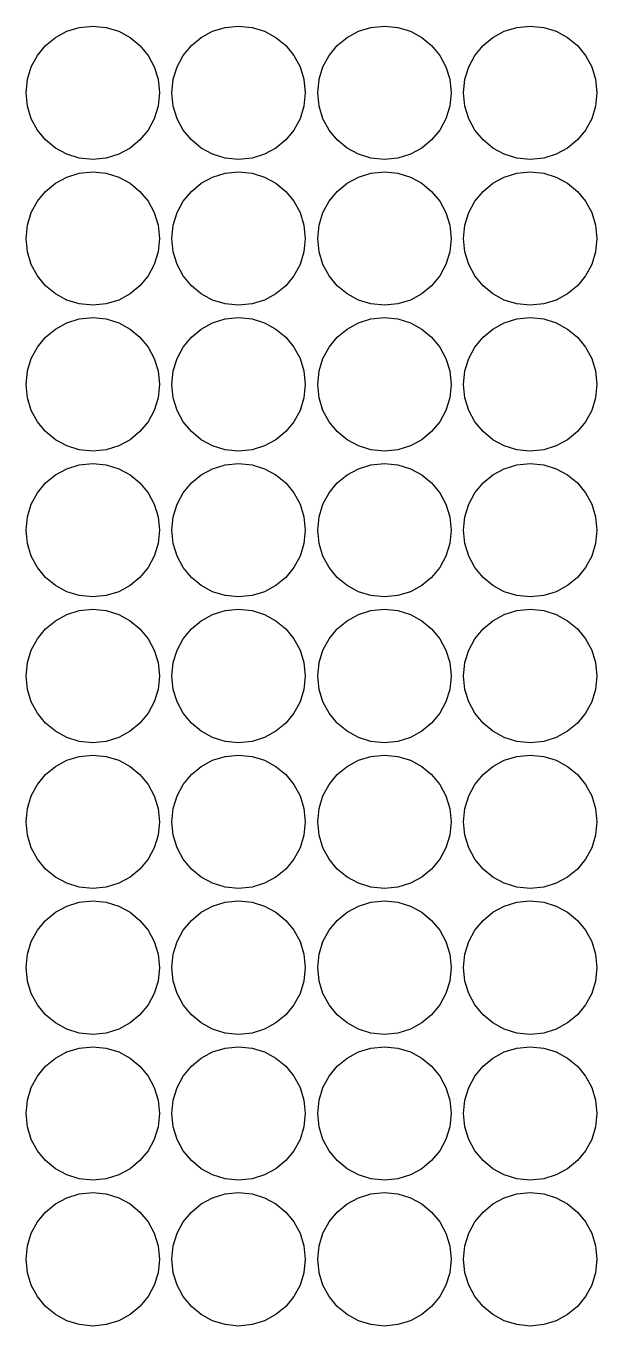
# Model space of a CAD drawing. Extents: x 0 to 93, y 0 to 447.
# Drawn here: x 0.2 to 92.6, y 236.2 to 446.6 of the extents above; entities that cross this region are included whole.
import ezdxf

# ---------------------------------------------------------------- set-up
doc = ezdxf.new("R2010")
doc.units = 0
doc.layers.get('0').update_dxf_attribs({"linetype": 'CONTINUOUS'})

msp = doc.modelspace()

# ---------------------------------------------------------------- linework, layer by layer
at = {"color": 0}
for p, q in [((6.75238, 445.717), (8.77947, 446.345)), ((8.77947, 446.345), (10.9568, 446.564)), ((10.9568, 446.564), (13.1327, 446.345)), ((13.1327, 446.345), (15.1598, 445.717)), ((30.3513, 445.717), (32.3784, 446.345)), ((32.3784, 446.345), (34.5557, 446.564)), ((34.5557, 446.564), (36.7316, 446.345)), ((36.7316, 446.345), (38.7586, 445.717)), ((53.9517, 445.717), (55.9788, 446.345)), ((55.9788, 446.345), (58.1561, 446.564)), ((58.1561, 446.564), (60.3321, 446.345)), ((60.3321, 446.345), (62.3591, 445.717)), ((77.5518, 445.717), (79.5789, 446.345)), ((79.5789, 446.345), (81.7563, 446.564)), ((81.7563, 446.564), (83.9322, 446.345)), ((83.9322, 446.345), (85.9592, 445.717)), ((3.31832, 443.399), (4.91684, 444.719)), ((4.91684, 444.719), (6.75238, 445.717)), ((15.1598, 445.717), (16.994, 444.719)), ((16.994, 444.719), (18.5925, 443.399)), ((26.9186, 443.399), (28.5171, 444.719)), ((28.5171, 444.719), (30.3513, 445.717)), ((38.7586, 445.717), (40.5941, 444.719)), ((40.5941, 444.719), (42.1929, 443.399)), ((50.5188, 443.399), (52.1173, 444.719)), ((52.1173, 444.719), (53.9517, 445.717)), ((62.3591, 445.717), (64.1946, 444.719)), ((64.1946, 444.719), (65.7916, 443.399)), ((74.1193, 443.399), (75.7178, 444.719)), ((75.7178, 444.719), (77.5518, 445.717)), ((85.9592, 445.717), (87.7933, 444.719)), ((87.7933, 444.719), (89.3921, 443.399)), ((1.99953, 441.801), (3.31832, 443.399)), ((18.5925, 443.399), (19.9113, 441.801)), ((25.5998, 441.801), (26.9186, 443.399)), ((42.1929, 443.399), (43.5116, 441.801)), ((49.2002, 441.801), (50.5188, 443.399)), ((65.7916, 443.399), (67.1103, 441.801)), ((72.8003, 441.801), (74.1193, 443.399)), ((89.3921, 443.399), (90.7108, 441.801)), ((0.37483, 437.938), (1.00321, 439.967)), ((1.00321, 439.967), (1.99953, 441.801)), ((19.9113, 441.801), (20.9076, 439.967)), ((20.9076, 439.967), (21.536, 437.938)), ((23.9751, 437.938), (24.6035, 439.967)), ((24.6035, 439.967), (25.5998, 441.801)), ((43.5116, 441.801), (44.5079, 439.967)), ((44.5079, 439.967), (45.1362, 437.938)), ((47.5753, 437.938), (48.2039, 439.967)), ((48.2039, 439.967), (49.2002, 441.801)), ((67.1103, 441.801), (68.1069, 439.967)), ((68.1069, 439.967), (68.7352, 437.938)), ((71.1757, 437.938), (71.804, 439.967)), ((71.804, 439.967), (72.8003, 441.801)), ((90.7108, 441.801), (91.7071, 439.967)), ((91.7071, 439.967), (92.3354, 437.938)), ((0.15572, 435.762), (0.37483, 437.938)), ((21.536, 437.938), (21.7565, 435.762)), ((23.756, 435.762), (23.9751, 437.938)), ((45.1362, 437.938), (45.3566, 435.762)), ((47.3562, 435.762), (47.5753, 437.938)), ((68.7352, 437.938), (68.9557, 435.762)), ((70.9567, 435.762), (71.1757, 437.938)), ((92.3354, 437.938), (92.5558, 435.762)), ((0.37483, 433.585), (0.15572, 435.762)), ((21.7565, 435.762), (21.536, 433.585)), ((23.9751, 433.585), (23.756, 435.762)), ((45.3566, 435.762), (45.1362, 433.585)), ((47.5753, 433.585), (47.3562, 435.762)), ((68.9557, 435.762), (68.7352, 433.585)), ((71.1757, 433.585), (70.9567, 435.762)), ((92.5558, 435.762), (92.3354, 433.585)), ((1.00321, 431.56), (0.37483, 433.585)), ((21.536, 433.585), (20.9076, 431.56)), ((24.6035, 431.56), (23.9751, 433.585)), ((45.1362, 433.585), (44.5079, 431.56)), ((48.2039, 431.56), (47.5753, 433.585)), ((68.7352, 433.585), (68.1069, 431.56)), ((71.804, 431.56), (71.1757, 433.585)), ((92.3354, 433.585), (91.7071, 431.56)), ((1.99953, 429.726), (1.00321, 431.56)), ((20.9076, 431.56), (19.9113, 429.726)), ((25.5998, 429.726), (24.6035, 431.56)), ((44.5079, 431.56), (43.5116, 429.726)), ((49.2002, 429.726), (48.2039, 431.56)), ((68.1069, 431.56), (67.1103, 429.726)), ((72.8003, 429.726), (71.804, 431.56)), ((91.7071, 431.56), (90.7108, 429.726)), ((3.31832, 428.128), (1.99953, 429.726)), ((19.9113, 429.726), (18.5925, 428.128)), ((26.9186, 428.128), (25.5998, 429.726)), ((43.5116, 429.726), (42.1929, 428.128)), ((50.5188, 428.128), (49.2002, 429.726)), ((67.1103, 429.726), (65.7916, 428.128)), ((74.1193, 428.128), (72.8003, 429.726)), ((90.7108, 429.726), (89.3921, 428.128)), ((4.91684, 426.808), (3.31832, 428.128)), ((18.5925, 428.128), (16.994, 426.808)), ((28.5171, 426.808), (26.9186, 428.128)), ((42.1929, 428.128), (40.5941, 426.808)), ((52.1173, 426.808), (50.5188, 428.128)), ((65.7916, 428.128), (64.1946, 426.808)), ((75.7178, 426.808), (74.1193, 428.128)), ((89.3921, 428.128), (87.7933, 426.808)), ((6.75238, 425.81), (4.91684, 426.808)), ((8.77947, 425.182), (6.75238, 425.81)), ((10.9568, 424.963), (8.77947, 425.182)), ((13.1327, 425.182), (10.9568, 424.963)), ((15.1598, 425.81), (13.1327, 425.182)), ((16.994, 426.808), (15.1598, 425.81)), ((30.3513, 425.81), (28.5171, 426.808)), ((32.3784, 425.182), (30.3513, 425.81)), ((34.5557, 424.963), (32.3784, 425.182)), ((36.7316, 425.182), (34.5557, 424.963)), ((38.7586, 425.81), (36.7316, 425.182)), ((40.5941, 426.808), (38.7586, 425.81)), ((53.9517, 425.81), (52.1173, 426.808)), ((55.9788, 425.182), (53.9517, 425.81)), ((58.1561, 424.963), (55.9788, 425.182)), ((60.3321, 425.182), (58.1561, 424.963)), ((62.3591, 425.81), (60.3321, 425.182)), ((64.1946, 426.808), (62.3591, 425.81)), ((77.5518, 425.81), (75.7178, 426.808)), ((79.5789, 425.182), (77.5518, 425.81)), ((81.7563, 424.963), (79.5789, 425.182)), ((83.9322, 425.182), (81.7563, 424.963)), ((85.9592, 425.81), (83.9322, 425.182)), ((87.7933, 426.808), (85.9592, 425.81)), ((8.77947, 422.744), (10.9568, 422.963)), ((10.9568, 422.963), (13.1327, 422.744)), ((32.3784, 422.744), (34.5557, 422.963)), ((34.5557, 422.963), (36.7316, 422.744)), ((55.9788, 422.744), (58.1561, 422.963)), ((58.1561, 422.963), (60.3321, 422.744)), ((79.5789, 422.744), (81.7563, 422.963)), ((81.7563, 422.963), (83.9322, 422.744)), ((3.31832, 419.798), (4.91684, 421.118)), ((4.91684, 421.118), (6.75238, 422.116)), ((6.75238, 422.116), (8.77947, 422.744)), ((13.1327, 422.744), (15.1598, 422.116)), ((15.1598, 422.116), (16.994, 421.118)), ((16.994, 421.118), (18.5925, 419.798)), ((26.9186, 419.798), (28.5171, 421.118)), ((28.5171, 421.118), (30.3513, 422.116)), ((30.3513, 422.116), (32.3784, 422.744)), ((36.7316, 422.744), (38.7586, 422.116)), ((38.7586, 422.116), (40.5941, 421.118)), ((40.5941, 421.118), (42.1929, 419.798)), ((50.5188, 419.798), (52.1173, 421.118)), ((52.1173, 421.118), (53.9517, 422.116)), ((53.9517, 422.116), (55.9788, 422.744)), ((60.3321, 422.744), (62.3591, 422.116)), ((62.3591, 422.116), (64.1946, 421.118)), ((64.1946, 421.118), (65.7916, 419.798)), ((74.1193, 419.798), (75.7178, 421.118)), ((75.7178, 421.118), (77.5518, 422.116)), ((77.5518, 422.116), (79.5789, 422.744)), ((83.9322, 422.744), (85.9592, 422.116)), ((85.9592, 422.116), (87.7933, 421.118)), ((87.7933, 421.118), (89.3921, 419.798)), ((1.99953, 418.2), (3.31832, 419.798)), ((18.5925, 419.798), (19.9113, 418.2)), ((25.5998, 418.2), (26.9186, 419.798)), ((42.1929, 419.798), (43.5116, 418.2)), ((49.2002, 418.2), (50.5188, 419.798)), ((65.7916, 419.798), (67.1103, 418.2)), ((72.8003, 418.2), (74.1193, 419.798)), ((89.3921, 419.798), (90.7108, 418.2)), ((1.00321, 416.366), (1.99953, 418.2)), ((19.9113, 418.2), (20.9076, 416.366)), ((24.6035, 416.366), (25.5998, 418.2)), ((43.5116, 418.2), (44.5079, 416.366)), ((48.2039, 416.366), (49.2002, 418.2)), ((67.1103, 418.2), (68.1069, 416.366)), ((71.804, 416.366), (72.8003, 418.2)), ((90.7108, 418.2), (91.7071, 416.366)), ((0.37483, 414.341), (1.00321, 416.366)), ((20.9076, 416.366), (21.536, 414.341)), ((23.9751, 414.341), (24.6035, 416.366)), ((44.5079, 416.366), (45.1362, 414.341)), ((47.5753, 414.341), (48.2039, 416.366)), ((68.1069, 416.366), (68.7352, 414.341)), ((71.1757, 414.341), (71.804, 416.366)), ((91.7071, 416.366), (92.3354, 414.341)), ((0.15572, 412.164), (0.37483, 414.341)), ((21.536, 414.341), (21.7565, 412.164)), ((23.756, 412.164), (23.9751, 414.341)), ((45.1362, 414.341), (45.3566, 412.164)), ((47.3562, 412.164), (47.5753, 414.341)), ((68.7352, 414.341), (68.9557, 412.164)), ((70.9567, 412.164), (71.1757, 414.341)), ((92.3354, 414.341), (92.5558, 412.164)), ((0.37483, 409.988), (0.15572, 412.164)), ((21.7565, 412.164), (21.536, 409.988)), ((23.9751, 409.988), (23.756, 412.164)), ((45.3566, 412.164), (45.1362, 409.988)), ((47.5753, 409.988), (47.3562, 412.164)), ((68.9557, 412.164), (68.7352, 409.988)), ((71.1757, 409.988), (70.9567, 412.164)), ((92.5558, 412.164), (92.3354, 409.988)), ((1.00321, 407.959), (0.37483, 409.988)), ((21.536, 409.988), (20.9076, 407.959)), ((24.6035, 407.959), (23.9751, 409.988)), ((45.1362, 409.988), (44.5079, 407.959)), ((48.2039, 407.959), (47.5753, 409.988)), ((68.7352, 409.988), (68.1069, 407.959)), ((71.804, 407.959), (71.1757, 409.988)), ((92.3354, 409.988), (91.7071, 407.959)), ((1.99953, 406.125), (1.00321, 407.959)), ((3.31832, 404.527), (1.99953, 406.125)), ((19.9113, 406.125), (18.5925, 404.527)), ((20.9076, 407.959), (19.9113, 406.125)), ((25.5998, 406.125), (24.6035, 407.959)), ((26.9186, 404.527), (25.5998, 406.125)), ((43.5116, 406.125), (42.1929, 404.527)), ((44.5079, 407.959), (43.5116, 406.125)), ((49.2002, 406.125), (48.2039, 407.959)), ((50.5188, 404.527), (49.2002, 406.125)), ((67.1103, 406.125), (65.7916, 404.527)), ((68.1069, 407.959), (67.1103, 406.125)), ((72.8003, 406.125), (71.804, 407.959)), ((74.1193, 404.527), (72.8003, 406.125)), ((90.7108, 406.125), (89.3921, 404.527)), ((91.7071, 407.959), (90.7108, 406.125)), ((4.91684, 403.207), (3.31832, 404.527)), ((18.5925, 404.527), (16.994, 403.207)), ((28.5171, 403.207), (26.9186, 404.527)), ((42.1929, 404.527), (40.5941, 403.207)), ((52.1173, 403.207), (50.5188, 404.527)), ((65.7916, 404.527), (64.1946, 403.207)), ((75.7178, 403.207), (74.1193, 404.527)), ((89.3921, 404.527), (87.7933, 403.207)), ((6.75238, 402.209), (4.91684, 403.207)), ((8.77947, 401.581), (6.75238, 402.209)), ((15.1598, 402.209), (13.1327, 401.581)), ((16.994, 403.207), (15.1598, 402.209)), ((30.3513, 402.209), (28.5171, 403.207)), ((32.3784, 401.581), (30.3513, 402.209)), ((38.7586, 402.209), (36.7316, 401.581)), ((40.5941, 403.207), (38.7586, 402.209)), ((53.9517, 402.209), (52.1173, 403.207)), ((55.9788, 401.581), (53.9517, 402.209)), ((62.3591, 402.209), (60.3321, 401.581)), ((64.1946, 403.207), (62.3591, 402.209)), ((77.5518, 402.209), (75.7178, 403.207)), ((79.5789, 401.581), (77.5518, 402.209)), ((85.9592, 402.209), (83.9322, 401.581)), ((87.7933, 403.207), (85.9592, 402.209)), ((10.9568, 401.362), (8.77947, 401.581)), ((13.1327, 401.581), (10.9568, 401.362)), ((34.5557, 401.362), (32.3784, 401.581)), ((36.7316, 401.581), (34.5557, 401.362)), ((58.1561, 401.362), (55.9788, 401.581)), ((60.3321, 401.581), (58.1561, 401.362)), ((81.7563, 401.362), (79.5789, 401.581)), ((83.9322, 401.581), (81.7563, 401.362)), ((4.91684, 397.517), (6.75238, 398.515)), ((6.75238, 398.515), (8.77947, 399.143)), ((8.77947, 399.143), (10.9568, 399.362)), ((10.9568, 399.362), (13.1327, 399.143)), ((13.1327, 399.143), (15.1598, 398.515)), ((15.1598, 398.515), (16.994, 397.517)), ((28.5171, 397.517), (30.3513, 398.515)), ((30.3513, 398.515), (32.3784, 399.143)), ((32.3784, 399.143), (34.5557, 399.362)), ((34.5557, 399.362), (36.7316, 399.143)), ((36.7316, 399.143), (38.7586, 398.515)), ((38.7586, 398.515), (40.5941, 397.517)), ((52.1173, 397.517), (53.9517, 398.515)), ((53.9517, 398.515), (55.9788, 399.143)), ((55.9788, 399.143), (58.1561, 399.362)), ((58.1561, 399.362), (60.3321, 399.143)), ((60.3321, 399.143), (62.3591, 398.515)), ((62.3591, 398.515), (64.1946, 397.517)), ((75.7178, 397.517), (77.5518, 398.515)), ((77.5518, 398.515), (79.5789, 399.143)), ((79.5789, 399.143), (81.7563, 399.362)), ((81.7563, 399.362), (83.9322, 399.143)), ((83.9322, 399.143), (85.9592, 398.515)), ((85.9592, 398.515), (87.7933, 397.517)), ((1.99953, 394.6), (3.31832, 396.201)), ((3.31832, 396.201), (4.91684, 397.517)), ((16.994, 397.517), (18.5925, 396.201)), ((18.5925, 396.201), (19.9113, 394.6)), ((25.5998, 394.6), (26.9186, 396.201)), ((26.9186, 396.201), (28.5171, 397.517)), ((40.5941, 397.517), (42.1929, 396.201)), ((42.1929, 396.201), (43.5116, 394.6)), ((49.2002, 394.6), (50.5188, 396.201)), ((50.5188, 396.201), (52.1173, 397.517)), ((64.1946, 397.517), (65.7916, 396.201)), ((65.7916, 396.201), (67.1103, 394.6)), ((72.8003, 394.6), (74.1193, 396.201)), ((74.1193, 396.201), (75.7178, 397.517)), ((87.7933, 397.517), (89.3921, 396.201)), ((89.3921, 396.201), (90.7108, 394.6)), ((1.00321, 392.769), (1.99953, 394.6)), ((19.9113, 394.6), (20.9076, 392.769)), ((24.6035, 392.769), (25.5998, 394.6)), ((43.5116, 394.6), (44.5079, 392.769)), ((48.2039, 392.769), (49.2002, 394.6)), ((67.1103, 394.6), (68.1069, 392.769)), ((71.804, 392.769), (72.8003, 394.6)), ((90.7108, 394.6), (91.7071, 392.769)), ((0.37483, 390.74), (1.00321, 392.769)), ((20.9076, 392.769), (21.536, 390.74)), ((23.9751, 390.74), (24.6035, 392.769)), ((44.5079, 392.769), (45.1362, 390.74)), ((47.5753, 390.74), (48.2039, 392.769)), ((68.1069, 392.769), (68.7352, 390.74)), ((71.1757, 390.74), (71.804, 392.769)), ((91.7071, 392.769), (92.3354, 390.74)), ((0.15572, 388.564), (0.37483, 390.74)), ((21.536, 390.74), (21.7565, 388.564)), ((23.756, 388.564), (23.9751, 390.74)), ((45.1362, 390.74), (45.3566, 388.564)), ((47.3562, 388.564), (47.5753, 390.74)), ((68.7352, 390.74), (68.9557, 388.564)), ((70.9567, 388.564), (71.1757, 390.74)), ((92.3354, 390.74), (92.5558, 388.564)), ((0.37483, 386.387), (0.15572, 388.564)), ((21.7565, 388.564), (21.536, 386.387)), ((23.9751, 386.387), (23.756, 388.564)), ((45.3566, 388.564), (45.1362, 386.387)), ((47.5753, 386.387), (47.3562, 388.564)), ((68.9557, 388.564), (68.7352, 386.387)), ((71.1757, 386.387), (70.9567, 388.564)), ((92.5558, 388.564), (92.3354, 386.387)), ((1.00321, 384.358), (0.37483, 386.387)), ((21.536, 386.387), (20.9076, 384.358)), ((24.6035, 384.358), (23.9751, 386.387)), ((45.1362, 386.387), (44.5079, 384.358)), ((48.2039, 384.358), (47.5753, 386.387)), ((68.7352, 386.387), (68.1069, 384.358)), ((71.804, 384.358), (71.1757, 386.387)), ((92.3354, 386.387), (91.7071, 384.358)), ((1.99953, 382.524), (1.00321, 384.358)), ((20.9076, 384.358), (19.9113, 382.524)), ((25.5998, 382.524), (24.6035, 384.358)), ((44.5079, 384.358), (43.5116, 382.524)), ((49.2002, 382.524), (48.2039, 384.358)), ((68.1069, 384.358), (67.1103, 382.524)), ((72.8003, 382.524), (71.804, 384.358)), ((91.7071, 384.358), (90.7108, 382.524)), ((3.31832, 380.926), (1.99953, 382.524)), ((4.91684, 379.607), (3.31832, 380.926)), ((18.5925, 380.926), (16.994, 379.607)), ((19.9113, 382.524), (18.5925, 380.926)), ((26.9186, 380.926), (25.5998, 382.524)), ((28.5171, 379.607), (26.9186, 380.926)), ((42.1929, 380.926), (40.5941, 379.607)), ((43.5116, 382.524), (42.1929, 380.926)), ((50.5188, 380.926), (49.2002, 382.524)), ((52.1173, 379.607), (50.5188, 380.926)), ((65.7916, 380.926), (64.1946, 379.607)), ((67.1103, 382.524), (65.7916, 380.926)), ((74.1193, 380.926), (72.8003, 382.524)), ((75.7178, 379.607), (74.1193, 380.926)), ((89.3921, 380.926), (87.7933, 379.607)), ((90.7108, 382.524), (89.3921, 380.926)), ((6.75238, 378.612), (4.91684, 379.607)), ((16.994, 379.607), (15.1598, 378.612)), ((30.3513, 378.612), (28.5171, 379.607)), ((40.5941, 379.607), (38.7586, 378.612)), ((53.9517, 378.612), (52.1173, 379.607)), ((64.1946, 379.607), (62.3591, 378.612)), ((77.5518, 378.612), (75.7178, 379.607)), ((87.7933, 379.607), (85.9592, 378.612)), ((8.77947, 377.984), (6.75238, 378.612)), ((10.9568, 377.761), (8.77947, 377.984)), ((13.1327, 377.984), (10.9568, 377.761)), ((15.1598, 378.612), (13.1327, 377.984)), ((32.3784, 377.984), (30.3513, 378.612)), ((34.5557, 377.761), (32.3784, 377.984)), ((36.7316, 377.984), (34.5557, 377.761)), ((38.7586, 378.612), (36.7316, 377.984)), ((55.9788, 377.984), (53.9517, 378.612)), ((58.1561, 377.761), (55.9788, 377.984)), ((60.3321, 377.984), (58.1561, 377.761)), ((62.3591, 378.612), (60.3321, 377.984)), ((79.5789, 377.984), (77.5518, 378.612)), ((81.7563, 377.761), (79.5789, 377.984)), ((83.9322, 377.984), (81.7563, 377.761)), ((85.9592, 378.612), (83.9322, 377.984)), ((4.91684, 373.92), (6.75238, 374.915)), ((6.75238, 374.915), (8.77947, 375.543)), ((8.77947, 375.543), (10.9568, 375.761)), ((10.9568, 375.761), (13.1327, 375.543)), ((13.1327, 375.543), (15.1598, 374.915)), ((15.1598, 374.915), (16.994, 373.92)), ((28.5171, 373.92), (30.3513, 374.915)), ((30.3513, 374.915), (32.3784, 375.543)), ((32.3784, 375.543), (34.5557, 375.761)), ((34.5557, 375.761), (36.7316, 375.543)), ((36.7316, 375.543), (38.7586, 374.915)), ((38.7586, 374.915), (40.5941, 373.92)), ((52.1173, 373.92), (53.9517, 374.915)), ((53.9517, 374.915), (55.9788, 375.543)), ((55.9788, 375.543), (58.1561, 375.761)), ((58.1561, 375.761), (60.3321, 375.543)), ((60.3321, 375.543), (62.3591, 374.915)), ((62.3591, 374.915), (64.1946, 373.92)), ((75.7178, 373.92), (77.5518, 374.915)), ((77.5518, 374.915), (79.5789, 375.543)), ((79.5789, 375.543), (81.7563, 375.761)), ((81.7563, 375.761), (83.9322, 375.543)), ((83.9322, 375.543), (85.9592, 374.915)), ((85.9592, 374.915), (87.7933, 373.92)), ((1.99953, 371.002), (3.31832, 372.6)), ((3.31832, 372.6), (4.91684, 373.92)), ((16.994, 373.92), (18.5925, 372.6)), ((18.5925, 372.6), (19.9113, 371.002)), ((25.5998, 371.002), (26.9186, 372.6)), ((26.9186, 372.6), (28.5171, 373.92)), ((40.5941, 373.92), (42.1929, 372.6)), ((42.1929, 372.6), (43.5116, 371.002)), ((49.2002, 371.002), (50.5188, 372.6)), ((50.5188, 372.6), (52.1173, 373.92)), ((64.1946, 373.92), (65.7916, 372.6)), ((65.7916, 372.6), (67.1103, 371.002)), ((72.8003, 371.002), (74.1193, 372.6)), ((74.1193, 372.6), (75.7178, 373.92)), ((87.7933, 373.92), (89.3921, 372.6)), ((89.3921, 372.6), (90.7108, 371.002)), ((1.00321, 369.168), (1.99953, 371.002)), ((19.9113, 371.002), (20.9076, 369.168)), ((24.6035, 369.168), (25.5998, 371.002)), ((43.5116, 371.002), (44.5079, 369.168)), ((48.2039, 369.168), (49.2002, 371.002)), ((67.1103, 371.002), (68.1069, 369.168)), ((71.804, 369.168), (72.8003, 371.002)), ((90.7108, 371.002), (91.7071, 369.168)), ((0.37483, 367.139), (1.00321, 369.168)), ((20.9076, 369.168), (21.536, 367.139)), ((23.9751, 367.139), (24.6035, 369.168)), ((44.5079, 369.168), (45.1362, 367.139)), ((47.5753, 367.139), (48.2039, 369.168)), ((68.1069, 369.168), (68.7352, 367.139)), ((71.1757, 367.139), (71.804, 369.168)), ((91.7071, 369.168), (92.3354, 367.139)), ((0.15572, 364.963), (0.37483, 367.139)), ((21.536, 367.139), (21.7565, 364.963)), ((23.756, 364.963), (23.9751, 367.139)), ((45.1362, 367.139), (45.3566, 364.963)), ((47.3562, 364.963), (47.5753, 367.139)), ((68.7352, 367.139), (68.9557, 364.963)), ((70.9567, 364.963), (71.1757, 367.139)), ((92.3354, 367.139), (92.5558, 364.963)), ((0.37483, 362.786), (0.15572, 364.963)), ((21.7565, 364.963), (21.536, 362.786)), ((23.9751, 362.786), (23.756, 364.963)), ((45.3566, 364.963), (45.1362, 362.786)), ((47.5753, 362.786), (47.3562, 364.963)), ((68.9557, 364.963), (68.7352, 362.786)), ((71.1757, 362.786), (70.9567, 364.963)), ((92.5558, 364.963), (92.3354, 362.786)), ((1.00321, 360.758), (0.37483, 362.786)), ((21.536, 362.786), (20.9076, 360.758)), ((24.6035, 360.758), (23.9751, 362.786)), ((45.1362, 362.786), (44.5079, 360.758)), ((48.2039, 360.758), (47.5753, 362.786)), ((68.7352, 362.786), (68.1069, 360.758)), ((71.804, 360.758), (71.1757, 362.786)), ((92.3354, 362.786), (91.7071, 360.758)), ((1.99953, 358.927), (1.00321, 360.758)), ((20.9076, 360.758), (19.9113, 358.927)), ((25.5998, 358.927), (24.6035, 360.758)), ((44.5079, 360.758), (43.5116, 358.927)), ((49.2002, 358.927), (48.2039, 360.758)), ((68.1069, 360.758), (67.1103, 358.927)), ((72.8003, 358.927), (71.804, 360.758)), ((91.7071, 360.758), (90.7108, 358.927)), ((3.31832, 357.325), (1.99953, 358.927)), ((19.9113, 358.927), (18.5925, 357.325)), ((26.9186, 357.325), (25.5998, 358.927)), ((43.5116, 358.927), (42.1929, 357.325)), ((50.5188, 357.325), (49.2002, 358.927)), ((67.1103, 358.927), (65.7916, 357.325)), ((74.1193, 357.325), (72.8003, 358.927)), ((90.7108, 358.927), (89.3921, 357.325)), ((4.91684, 356.009), (3.31832, 357.325)), ((6.75238, 355.011), (4.91684, 356.009)), ((16.994, 356.009), (15.1598, 355.011)), ((18.5925, 357.325), (16.994, 356.009)), ((28.5171, 356.009), (26.9186, 357.325)), ((30.3513, 355.011), (28.5171, 356.009)), ((40.5941, 356.009), (38.7586, 355.011)), ((42.1929, 357.325), (40.5941, 356.009)), ((52.1173, 356.009), (50.5188, 357.325)), ((53.9517, 355.011), (52.1173, 356.009)), ((64.1946, 356.009), (62.3591, 355.011)), ((65.7916, 357.325), (64.1946, 356.009)), ((75.7178, 356.009), (74.1193, 357.325)), ((77.5518, 355.011), (75.7178, 356.009)), ((87.7933, 356.009), (85.9592, 355.011)), ((89.3921, 357.325), (87.7933, 356.009)), ((8.77947, 354.383), (6.75238, 355.011)), ((10.9568, 354.164), (8.77947, 354.383)), ((13.1327, 354.383), (10.9568, 354.164)), ((15.1598, 355.011), (13.1327, 354.383)), ((32.3784, 354.383), (30.3513, 355.011)), ((34.5557, 354.164), (32.3784, 354.383)), ((36.7316, 354.383), (34.5557, 354.164)), ((38.7586, 355.011), (36.7316, 354.383)), ((55.9788, 354.383), (53.9517, 355.011)), ((58.1561, 354.164), (55.9788, 354.383)), ((60.3321, 354.383), (58.1561, 354.164)), ((62.3591, 355.011), (60.3321, 354.383)), ((79.5789, 354.383), (77.5518, 355.011)), ((81.7563, 354.164), (79.5789, 354.383)), ((83.9322, 354.383), (81.7563, 354.164)), ((85.9592, 355.011), (83.9322, 354.383)), ((6.75238, 351.314), (8.77947, 351.943)), ((8.77947, 351.943), (10.9568, 352.162)), ((10.9568, 352.162), (13.1327, 351.943)), ((13.1327, 351.943), (15.1598, 351.314)), ((30.3513, 351.314), (32.3784, 351.943)), ((32.3784, 351.943), (34.5557, 352.162)), ((34.5557, 352.162), (36.7316, 351.943)), ((36.7316, 351.943), (38.7586, 351.314)), ((53.9517, 351.314), (55.9788, 351.943)), ((55.9788, 351.943), (58.1561, 352.162)), ((58.1561, 352.162), (60.3321, 351.943)), ((60.3321, 351.943), (62.3591, 351.314)), ((77.5518, 351.314), (79.5789, 351.943)), ((79.5789, 351.943), (81.7563, 352.162)), ((81.7563, 352.162), (83.9322, 351.943)), ((83.9322, 351.943), (85.9592, 351.314)), ((3.31832, 348.999), (4.91684, 350.318)), ((4.91684, 350.318), (6.75238, 351.314)), ((15.1598, 351.314), (16.994, 350.318)), ((16.994, 350.318), (18.5925, 348.999)), ((26.9186, 348.999), (28.5171, 350.318)), ((28.5171, 350.318), (30.3513, 351.314)), ((38.7586, 351.314), (40.5941, 350.318)), ((40.5941, 350.318), (42.1929, 348.999)), ((50.5188, 348.999), (52.1173, 350.318)), ((52.1173, 350.318), (53.9517, 351.314)), ((62.3591, 351.314), (64.1946, 350.318)), ((64.1946, 350.318), (65.7916, 348.999)), ((74.1193, 348.999), (75.7178, 350.318)), ((75.7178, 350.318), (77.5518, 351.314)), ((85.9592, 351.314), (87.7933, 350.318)), ((87.7933, 350.318), (89.3921, 348.999)), ((1.00321, 345.567), (1.99953, 347.402)), ((1.99953, 347.402), (3.31832, 348.999)), ((18.5925, 348.999), (19.9113, 347.402)), ((19.9113, 347.402), (20.9076, 345.567)), ((24.6035, 345.567), (25.5998, 347.402)), ((25.5998, 347.402), (26.9186, 348.999)), ((42.1929, 348.999), (43.5116, 347.402)), ((43.5116, 347.402), (44.5079, 345.567)), ((48.2039, 345.567), (49.2002, 347.402)), ((49.2002, 347.402), (50.5188, 348.999)), ((65.7916, 348.999), (67.1103, 347.402)), ((67.1103, 347.402), (68.1069, 345.567)), ((71.804, 345.567), (72.8003, 347.402)), ((72.8003, 347.402), (74.1193, 348.999)), ((89.3921, 348.999), (90.7108, 347.402)), ((90.7108, 347.402), (91.7071, 345.567)), ((0.37483, 343.539), (1.00321, 345.567)), ((20.9076, 345.567), (21.536, 343.539)), ((23.9751, 343.539), (24.6035, 345.567)), ((44.5079, 345.567), (45.1362, 343.539)), ((47.5753, 343.539), (48.2039, 345.567)), ((68.1069, 345.567), (68.7352, 343.539)), ((71.1757, 343.539), (71.804, 345.567)), ((91.7071, 345.567), (92.3354, 343.539)), ((0.15572, 341.362), (0.37483, 343.539)), ((21.536, 343.539), (21.7565, 341.362)), ((23.756, 341.362), (23.9751, 343.539)), ((45.1362, 343.539), (45.3566, 341.362)), ((47.3562, 341.362), (47.5753, 343.539)), ((68.7352, 343.539), (68.9557, 341.362)), ((70.9567, 341.362), (71.1757, 343.539)), ((92.3354, 343.539), (92.5558, 341.362)), ((0.37483, 339.186), (0.15572, 341.362)), ((21.7565, 341.362), (21.536, 339.186)), ((23.9751, 339.186), (23.756, 341.362)), ((45.3566, 341.362), (45.1362, 339.186)), ((47.5753, 339.186), (47.3562, 341.362)), ((68.9557, 341.362), (68.7352, 339.186)), ((71.1757, 339.186), (70.9567, 341.362)), ((92.5558, 341.362), (92.3354, 339.186)), ((1.00321, 337.159), (0.37483, 339.186)), ((21.536, 339.186), (20.9076, 337.159)), ((24.6035, 337.159), (23.9751, 339.186)), ((45.1362, 339.186), (44.5079, 337.159)), ((48.2039, 337.159), (47.5753, 339.186)), ((68.7352, 339.186), (68.1069, 337.159)), ((71.804, 337.159), (71.1757, 339.186)), ((92.3354, 339.186), (91.7071, 337.159)), ((1.99953, 335.325), (1.00321, 337.159)), ((20.9076, 337.159), (19.9113, 335.325)), ((25.5998, 335.325), (24.6035, 337.159)), ((44.5079, 337.159), (43.5116, 335.325)), ((49.2002, 335.325), (48.2039, 337.159)), ((68.1069, 337.159), (67.1103, 335.325)), ((72.8003, 335.325), (71.804, 337.159)), ((91.7071, 337.159), (90.7108, 335.325)), ((3.31832, 333.726), (1.99953, 335.325)), ((19.9113, 335.325), (18.5925, 333.726)), ((26.9186, 333.726), (25.5998, 335.325)), ((43.5116, 335.325), (42.1929, 333.726)), ((50.5188, 333.726), (49.2002, 335.325)), ((67.1103, 335.325), (65.7916, 333.726)), ((74.1193, 333.726), (72.8003, 335.325)), ((90.7108, 335.325), (89.3921, 333.726)), ((4.91684, 332.408), (3.31832, 333.726)), ((18.5925, 333.726), (16.994, 332.408)), ((28.5171, 332.408), (26.9186, 333.726)), ((42.1929, 333.726), (40.5941, 332.408)), ((52.1173, 332.408), (50.5188, 333.726)), ((65.7916, 333.726), (64.1946, 332.408)), ((75.7178, 332.408), (74.1193, 333.726)), ((89.3921, 333.726), (87.7933, 332.408)), ((6.75238, 331.411), (4.91684, 332.408)), ((8.77947, 330.783), (6.75238, 331.411)), ((10.9568, 330.562), (8.77947, 330.783)), ((13.1327, 330.783), (10.9568, 330.562)), ((15.1598, 331.411), (13.1327, 330.783)), ((16.994, 332.408), (15.1598, 331.411)), ((30.3513, 331.411), (28.5171, 332.408)), ((32.3784, 330.783), (30.3513, 331.411)), ((34.5557, 330.562), (32.3784, 330.783)), ((36.7316, 330.783), (34.5557, 330.562)), ((38.7586, 331.411), (36.7316, 330.783)), ((40.5941, 332.408), (38.7586, 331.411)), ((53.9517, 331.411), (52.1173, 332.408)), ((55.9788, 330.783), (53.9517, 331.411)), ((58.1561, 330.562), (55.9788, 330.783)), ((60.3321, 330.783), (58.1561, 330.562)), ((62.3591, 331.411), (60.3321, 330.783)), ((64.1946, 332.408), (62.3591, 331.411)), ((77.5518, 331.411), (75.7178, 332.408)), ((79.5789, 330.783), (77.5518, 331.411)), ((81.7563, 330.562), (79.5789, 330.783)), ((83.9322, 330.783), (81.7563, 330.562)), ((85.9592, 331.411), (83.9322, 330.783)), ((87.7933, 332.408), (85.9592, 331.411)), ((6.75238, 327.715), (8.77947, 328.344)), ((8.77947, 328.344), (10.9568, 328.563)), ((10.9568, 328.563), (13.1327, 328.344)), ((13.1327, 328.344), (15.1598, 327.715)), ((30.3513, 327.715), (32.3784, 328.344)), ((32.3784, 328.344), (34.5557, 328.563)), ((34.5557, 328.563), (36.7316, 328.344)), ((36.7316, 328.344), (38.7586, 327.715)), ((53.9517, 327.715), (55.9788, 328.344)), ((55.9788, 328.344), (58.1561, 328.563)), ((58.1561, 328.563), (60.3321, 328.344)), ((60.3321, 328.344), (62.3591, 327.715)), ((77.5518, 327.715), (79.5789, 328.344)), ((79.5789, 328.344), (81.7563, 328.563)), ((81.7563, 328.563), (83.9322, 328.344)), ((83.9322, 328.344), (85.9592, 327.715)), ((3.31832, 325.4), (4.91684, 326.719)), ((4.91684, 326.719), (6.75238, 327.715)), ((15.1598, 327.715), (16.994, 326.719)), ((16.994, 326.719), (18.5925, 325.4)), ((26.9186, 325.4), (28.5171, 326.719)), ((28.5171, 326.719), (30.3513, 327.715)), ((38.7586, 327.715), (40.5941, 326.719)), ((40.5941, 326.719), (42.1929, 325.4)), ((50.5188, 325.4), (52.1173, 326.719)), ((52.1173, 326.719), (53.9517, 327.715)), ((62.3591, 327.715), (64.1946, 326.719)), ((64.1946, 326.719), (65.7916, 325.4)), ((74.1193, 325.4), (75.7178, 326.719)), ((75.7178, 326.719), (77.5518, 327.715)), ((85.9592, 327.715), (87.7933, 326.719)), ((87.7933, 326.719), (89.3921, 325.4)), ((1.99953, 323.802), (3.31832, 325.4)), ((18.5925, 325.4), (19.9113, 323.802)), ((25.5998, 323.802), (26.9186, 325.4)), ((42.1929, 325.4), (43.5116, 323.802)), ((49.2002, 323.802), (50.5188, 325.4)), ((65.7916, 325.4), (67.1103, 323.802)), ((72.8003, 323.802), (74.1193, 325.4)), ((89.3921, 325.4), (90.7108, 323.802)), ((0.37483, 319.939), (1.00321, 321.966)), ((1.00321, 321.966), (1.99953, 323.802)), ((19.9113, 323.802), (20.9076, 321.966)), ((20.9076, 321.966), (21.536, 319.939)), ((23.9751, 319.939), (24.6035, 321.966)), ((24.6035, 321.966), (25.5998, 323.802)), ((43.5116, 323.802), (44.5079, 321.966)), ((44.5079, 321.966), (45.1362, 319.939)), ((47.5753, 319.939), (48.2039, 321.966)), ((48.2039, 321.966), (49.2002, 323.802)), ((67.1103, 323.802), (68.1069, 321.966)), ((68.1069, 321.966), (68.7352, 319.939)), ((71.1757, 319.939), (71.804, 321.966)), ((71.804, 321.966), (72.8003, 323.802)), ((90.7108, 323.802), (91.7071, 321.966)), ((91.7071, 321.966), (92.3354, 319.939)), ((0.15572, 317.762), (0.37483, 319.939)), ((21.536, 319.939), (21.7565, 317.762)), ((23.756, 317.762), (23.9751, 319.939)), ((45.1362, 319.939), (45.3566, 317.762)), ((47.3562, 317.762), (47.5753, 319.939)), ((68.7352, 319.939), (68.9557, 317.762)), ((70.9567, 317.762), (71.1757, 319.939)), ((92.3354, 319.939), (92.5558, 317.762)), ((0.37483, 315.586), (0.15572, 317.762)), ((21.7565, 317.762), (21.536, 315.586)), ((23.9751, 315.586), (23.756, 317.762)), ((45.3566, 317.762), (45.1362, 315.586)), ((47.5753, 315.586), (47.3562, 317.762)), ((68.9557, 317.762), (68.7352, 315.586)), ((71.1757, 315.586), (70.9567, 317.762)), ((92.5558, 317.762), (92.3354, 315.586)), ((1.00321, 313.559), (0.37483, 315.586)), ((1.99953, 311.725), (1.00321, 313.559)), ((20.9076, 313.559), (19.9113, 311.725)), ((21.536, 315.586), (20.9076, 313.559)), ((24.6035, 313.559), (23.9751, 315.586)), ((25.5998, 311.725), (24.6035, 313.559)), ((44.5079, 313.559), (43.5116, 311.725)), ((45.1362, 315.586), (44.5079, 313.559)), ((48.2039, 313.559), (47.5753, 315.586)), ((49.2002, 311.725), (48.2039, 313.559)), ((68.1069, 313.559), (67.1103, 311.725)), ((68.7352, 315.586), (68.1069, 313.559)), ((71.804, 313.559), (71.1757, 315.586)), ((72.8003, 311.725), (71.804, 313.559)), ((91.7071, 313.559), (90.7108, 311.725)), ((92.3354, 315.586), (91.7071, 313.559)), ((3.31832, 310.126), (1.99953, 311.725)), ((19.9113, 311.725), (18.5925, 310.126)), ((26.9186, 310.126), (25.5998, 311.725)), ((43.5116, 311.725), (42.1929, 310.126)), ((50.5188, 310.126), (49.2002, 311.725)), ((67.1103, 311.725), (65.7916, 310.126)), ((74.1193, 310.126), (72.8003, 311.725)), ((90.7108, 311.725), (89.3921, 310.126)), ((4.91684, 308.807), (3.31832, 310.126)), ((18.5925, 310.126), (16.994, 308.807)), ((28.5171, 308.807), (26.9186, 310.126)), ((42.1929, 310.126), (40.5941, 308.807)), ((52.1173, 308.807), (50.5188, 310.126)), ((65.7916, 310.126), (64.1946, 308.807)), ((75.7178, 308.807), (74.1193, 310.126)), ((89.3921, 310.126), (87.7933, 308.807)), ((6.75238, 307.811), (4.91684, 308.807)), ((8.77947, 307.183), (6.75238, 307.811)), ((15.1598, 307.811), (13.1327, 307.183)), ((16.994, 308.807), (15.1598, 307.811)), ((30.3513, 307.811), (28.5171, 308.807)), ((32.3784, 307.183), (30.3513, 307.811)), ((38.7586, 307.811), (36.7316, 307.183)), ((40.5941, 308.807), (38.7586, 307.811)), ((53.9517, 307.811), (52.1173, 308.807)), ((55.9788, 307.183), (53.9517, 307.811)), ((62.3591, 307.811), (60.3321, 307.183)), ((64.1946, 308.807), (62.3591, 307.811)), ((77.5518, 307.811), (75.7178, 308.807)), ((79.5789, 307.183), (77.5518, 307.811)), ((85.9592, 307.811), (83.9322, 307.183)), ((87.7933, 308.807), (85.9592, 307.811)), ((10.9568, 306.962), (8.77947, 307.183)), ((13.1327, 307.183), (10.9568, 306.962)), ((34.5557, 306.962), (32.3784, 307.183)), ((36.7316, 307.183), (34.5557, 306.962)), ((58.1561, 306.962), (55.9788, 307.183)), ((60.3321, 307.183), (58.1561, 306.962)), ((81.7563, 306.962), (79.5789, 307.183)), ((83.9322, 307.183), (81.7563, 306.962)), ((3.31832, 301.8), (4.91684, 303.119)), ((4.91684, 303.119), (6.75238, 304.115)), ((6.75238, 304.115), (8.77947, 304.744)), ((8.77947, 304.744), (10.9568, 304.963)), ((10.9568, 304.963), (13.1327, 304.744)), ((13.1327, 304.744), (15.1598, 304.115)), ((15.1598, 304.115), (16.994, 303.119)), ((16.994, 303.119), (18.5925, 301.8)), ((26.9186, 301.8), (28.5171, 303.119)), ((28.5171, 303.119), (30.3513, 304.115)), ((30.3513, 304.115), (32.3784, 304.744)), ((32.3784, 304.744), (34.5557, 304.963)), ((34.5557, 304.963), (36.7316, 304.744)), ((36.7316, 304.744), (38.7586, 304.115)), ((38.7586, 304.115), (40.5941, 303.119)), ((40.5941, 303.119), (42.1929, 301.8)), ((50.5188, 301.8), (52.1173, 303.119)), ((52.1173, 303.119), (53.9517, 304.115)), ((53.9517, 304.115), (55.9788, 304.744)), ((55.9788, 304.744), (58.1561, 304.963)), ((58.1561, 304.963), (60.3321, 304.744)), ((60.3321, 304.744), (62.3591, 304.115)), ((62.3591, 304.115), (64.1946, 303.119)), ((64.1946, 303.119), (65.7916, 301.8)), ((74.1193, 301.8), (75.7178, 303.119)), ((75.7178, 303.119), (77.5518, 304.115)), ((77.5518, 304.115), (79.5789, 304.744)), ((79.5789, 304.744), (81.7563, 304.963)), ((81.7563, 304.963), (83.9322, 304.744)), ((83.9322, 304.744), (85.9592, 304.115)), ((85.9592, 304.115), (87.7933, 303.119)), ((87.7933, 303.119), (89.3921, 301.8)), ((1.99953, 300.202), (3.31832, 301.8)), ((18.5925, 301.8), (19.9113, 300.202)), ((25.5998, 300.202), (26.9186, 301.8)), ((42.1929, 301.8), (43.5116, 300.202)), ((49.2002, 300.202), (50.5188, 301.8)), ((65.7916, 301.8), (67.1103, 300.202)), ((72.8003, 300.202), (74.1193, 301.8)), ((89.3921, 301.8), (90.7108, 300.202)), ((1.00321, 298.367), (1.99953, 300.202)), ((19.9113, 300.202), (20.9076, 298.367)), ((24.6035, 298.367), (25.5998, 300.202)), ((43.5116, 300.202), (44.5079, 298.367)), ((48.2039, 298.367), (49.2002, 300.202)), ((67.1103, 300.202), (68.1069, 298.367)), ((71.804, 298.367), (72.8003, 300.202)), ((90.7108, 300.202), (91.7071, 298.367)), ((0.37483, 296.34), (1.00321, 298.367)), ((20.9076, 298.367), (21.536, 296.34)), ((23.9751, 296.34), (24.6035, 298.367)), ((44.5079, 298.367), (45.1362, 296.34)), ((47.5753, 296.34), (48.2039, 298.367)), ((68.1069, 298.367), (68.7352, 296.34)), ((71.1757, 296.34), (71.804, 298.367)), ((91.7071, 298.367), (92.3354, 296.34)), ((0.15572, 294.163), (0.37483, 296.34)), ((21.536, 296.34), (21.7565, 294.163)), ((23.756, 294.163), (23.9751, 296.34)), ((45.1362, 296.34), (45.3566, 294.163)), ((47.3562, 294.163), (47.5753, 296.34)), ((68.7352, 296.34), (68.9557, 294.163)), ((70.9567, 294.163), (71.1757, 296.34)), ((92.3354, 296.34), (92.5558, 294.163)), ((0.37483, 291.987), (0.15572, 294.163)), ((21.7565, 294.163), (21.536, 291.987)), ((23.9751, 291.987), (23.756, 294.163)), ((45.3566, 294.163), (45.1362, 291.987)), ((47.5753, 291.987), (47.3562, 294.163)), ((68.9557, 294.163), (68.7352, 291.987)), ((71.1757, 291.987), (70.9567, 294.163)), ((92.5558, 294.163), (92.3354, 291.987)), ((1.00321, 289.96), (0.37483, 291.987)), ((21.536, 291.987), (20.9076, 289.96)), ((24.6035, 289.96), (23.9751, 291.987)), ((45.1362, 291.987), (44.5079, 289.96)), ((48.2039, 289.96), (47.5753, 291.987)), ((68.7352, 291.987), (68.1069, 289.96)), ((71.804, 289.96), (71.1757, 291.987)), ((92.3354, 291.987), (91.7071, 289.96)), ((1.99953, 288.124), (1.00321, 289.96)), ((20.9076, 289.96), (19.9113, 288.124)), ((25.5998, 288.124), (24.6035, 289.96)), ((44.5079, 289.96), (43.5116, 288.124)), ((49.2002, 288.124), (48.2039, 289.96)), ((68.1069, 289.96), (67.1103, 288.124)), ((72.8003, 288.124), (71.804, 289.96)), ((91.7071, 289.96), (90.7108, 288.124)), ((3.31832, 286.526), (1.99953, 288.124)), ((4.91684, 285.207), (3.31832, 286.526)), ((18.5925, 286.526), (16.994, 285.207)), ((19.9113, 288.124), (18.5925, 286.526)), ((26.9186, 286.526), (25.5998, 288.124)), ((28.5171, 285.207), (26.9186, 286.526)), ((42.1929, 286.526), (40.5941, 285.207)), ((43.5116, 288.124), (42.1929, 286.526)), ((50.5188, 286.526), (49.2002, 288.124)), ((52.1173, 285.207), (50.5188, 286.526)), ((65.7916, 286.526), (64.1946, 285.207)), ((67.1103, 288.124), (65.7916, 286.526)), ((74.1193, 286.526), (72.8003, 288.124)), ((75.7178, 285.207), (74.1193, 286.526)), ((89.3921, 286.526), (87.7933, 285.207)), ((90.7108, 288.124), (89.3921, 286.526)), ((6.75238, 284.211), (4.91684, 285.207)), ((8.77947, 283.582), (6.75238, 284.211)), ((15.1598, 284.211), (13.1327, 283.582)), ((16.994, 285.207), (15.1598, 284.211)), ((30.3513, 284.211), (28.5171, 285.207)), ((32.3784, 283.582), (30.3513, 284.211)), ((38.7586, 284.211), (36.7316, 283.582)), ((40.5941, 285.207), (38.7586, 284.211)), ((53.9517, 284.211), (52.1173, 285.207)), ((55.9788, 283.582), (53.9517, 284.211)), ((62.3591, 284.211), (60.3321, 283.582)), ((64.1946, 285.207), (62.3591, 284.211)), ((77.5518, 284.211), (75.7178, 285.207)), ((79.5789, 283.582), (77.5518, 284.211)), ((85.9592, 284.211), (83.9322, 283.582)), ((87.7933, 285.207), (85.9592, 284.211)), ((10.9568, 283.362), (8.77947, 283.582)), ((13.1327, 283.582), (10.9568, 283.362)), ((34.5557, 283.362), (32.3784, 283.582)), ((36.7316, 283.582), (34.5557, 283.362)), ((58.1561, 283.362), (55.9788, 283.582)), ((60.3321, 283.582), (58.1561, 283.362)), ((81.7563, 283.362), (79.5789, 283.582)), ((83.9322, 283.582), (81.7563, 283.362)), ((4.91684, 279.519), (6.75238, 280.515)), ((6.75238, 280.515), (8.77947, 281.143)), ((8.77947, 281.143), (10.9568, 281.362)), ((10.9568, 281.362), (13.1327, 281.143)), ((13.1327, 281.143), (15.1598, 280.515)), ((15.1598, 280.515), (16.994, 279.519)), ((28.5171, 279.519), (30.3513, 280.515)), ((30.3513, 280.515), (32.3784, 281.143)), ((32.3784, 281.143), (34.5557, 281.362)), ((34.5557, 281.362), (36.7316, 281.143)), ((36.7316, 281.143), (38.7586, 280.515)), ((38.7586, 280.515), (40.5941, 279.519)), ((52.1173, 279.519), (53.9517, 280.515)), ((53.9517, 280.515), (55.9788, 281.143)), ((55.9788, 281.143), (58.1561, 281.362)), ((58.1561, 281.362), (60.3321, 281.143)), ((60.3321, 281.143), (62.3591, 280.515)), ((62.3591, 280.515), (64.1946, 279.519)), ((75.7178, 279.519), (77.5518, 280.515)), ((77.5518, 280.515), (79.5789, 281.143)), ((79.5789, 281.143), (81.7563, 281.362)), ((81.7563, 281.362), (83.9322, 281.143)), ((83.9322, 281.143), (85.9592, 280.515)), ((85.9592, 280.515), (87.7933, 279.519)), ((1.99953, 276.601), (3.31832, 278.2)), ((3.31832, 278.2), (4.91684, 279.519)), ((16.994, 279.519), (18.5925, 278.2)), ((18.5925, 278.2), (19.9113, 276.601)), ((25.5998, 276.601), (26.9186, 278.2)), ((26.9186, 278.2), (28.5171, 279.519)), ((40.5941, 279.519), (42.1929, 278.2)), ((42.1929, 278.2), (43.5116, 276.601)), ((49.2002, 276.601), (50.5188, 278.2)), ((50.5188, 278.2), (52.1173, 279.519)), ((64.1946, 279.519), (65.7916, 278.2)), ((65.7916, 278.2), (67.1103, 276.601)), ((72.8003, 276.601), (74.1193, 278.2)), ((74.1193, 278.2), (75.7178, 279.519)), ((87.7933, 279.519), (89.3921, 278.2)), ((89.3921, 278.2), (90.7108, 276.601)), ((1.00321, 274.767), (1.99953, 276.601)), ((19.9113, 276.601), (20.9076, 274.767)), ((24.6035, 274.767), (25.5998, 276.601)), ((43.5116, 276.601), (44.5079, 274.767)), ((48.2039, 274.767), (49.2002, 276.601)), ((67.1103, 276.601), (68.1069, 274.767)), ((71.804, 274.767), (72.8003, 276.601)), ((90.7108, 276.601), (91.7071, 274.767)), ((0.37483, 272.74), (1.00321, 274.767)), ((20.9076, 274.767), (21.536, 272.74)), ((23.9751, 272.74), (24.6035, 274.767)), ((44.5079, 274.767), (45.1362, 272.74)), ((47.5753, 272.74), (48.2039, 274.767)), ((68.1069, 274.767), (68.7352, 272.74)), ((71.1757, 272.74), (71.804, 274.767)), ((91.7071, 274.767), (92.3354, 272.74)), ((0.15572, 270.563), (0.37483, 272.74)), ((21.536, 272.74), (21.7565, 270.563)), ((23.756, 270.563), (23.9751, 272.74)), ((45.1362, 272.74), (45.3566, 270.563)), ((47.3562, 270.563), (47.5753, 272.74)), ((68.7352, 272.74), (68.9557, 270.563)), ((70.9567, 270.563), (71.1757, 272.74)), ((92.3354, 272.74), (92.5558, 270.563)), ((0.37483, 268.387), (0.15572, 270.563)), ((21.7565, 270.563), (21.536, 268.387)), ((23.9751, 268.387), (23.756, 270.563)), ((45.3566, 270.563), (45.1362, 268.387)), ((47.5753, 268.387), (47.3562, 270.563)), ((68.9557, 270.563), (68.7352, 268.387)), ((71.1757, 268.387), (70.9567, 270.563)), ((92.5558, 270.563), (92.3354, 268.387)), ((1.00321, 266.36), (0.37483, 268.387)), ((21.536, 268.387), (20.9076, 266.36)), ((24.6035, 266.36), (23.9751, 268.387)), ((45.1362, 268.387), (44.5079, 266.36)), ((48.2039, 266.36), (47.5753, 268.387)), ((68.7352, 268.387), (68.1069, 266.36)), ((71.804, 266.36), (71.1757, 268.387)), ((92.3354, 268.387), (91.7071, 266.36)), ((1.99953, 264.524), (1.00321, 266.36)), ((20.9076, 266.36), (19.9113, 264.524)), ((25.5998, 264.524), (24.6035, 266.36)), ((44.5079, 266.36), (43.5116, 264.524)), ((49.2002, 264.524), (48.2039, 266.36)), ((68.1069, 266.36), (67.1103, 264.524)), ((72.8003, 264.524), (71.804, 266.36)), ((91.7071, 266.36), (90.7108, 264.524)), ((3.31832, 262.927), (1.99953, 264.524)), ((19.9113, 264.524), (18.5925, 262.927)), ((26.9186, 262.927), (25.5998, 264.524)), ((43.5116, 264.524), (42.1929, 262.927)), ((50.5188, 262.927), (49.2002, 264.524)), ((67.1103, 264.524), (65.7916, 262.927)), ((74.1193, 262.927), (72.8003, 264.524)), ((90.7108, 264.524), (89.3921, 262.927)), ((4.91684, 261.608), (3.31832, 262.927)), ((6.75238, 260.612), (4.91684, 261.608)), ((16.994, 261.608), (15.1598, 260.612)), ((18.5925, 262.927), (16.994, 261.608)), ((28.5171, 261.608), (26.9186, 262.927)), ((30.3513, 260.612), (28.5171, 261.608)), ((40.5941, 261.608), (38.7586, 260.612)), ((42.1929, 262.927), (40.5941, 261.608)), ((52.1173, 261.608), (50.5188, 262.927)), ((53.9517, 260.612), (52.1173, 261.608)), ((64.1946, 261.608), (62.3591, 260.612)), ((65.7916, 262.927), (64.1946, 261.608)), ((75.7178, 261.608), (74.1193, 262.927)), ((77.5518, 260.612), (75.7178, 261.608)), ((87.7933, 261.608), (85.9592, 260.612)), ((89.3921, 262.927), (87.7933, 261.608)), ((8.77947, 259.983), (6.75238, 260.612)), ((10.9568, 259.763), (8.77947, 259.983)), ((13.1327, 259.983), (10.9568, 259.763)), ((15.1598, 260.612), (13.1327, 259.983)), ((32.3784, 259.983), (30.3513, 260.612)), ((34.5557, 259.763), (32.3784, 259.983)), ((36.7316, 259.983), (34.5557, 259.763)), ((38.7586, 260.612), (36.7316, 259.983)), ((55.9788, 259.983), (53.9517, 260.612)), ((58.1561, 259.763), (55.9788, 259.983)), ((60.3321, 259.983), (58.1561, 259.763)), ((62.3591, 260.612), (60.3321, 259.983)), ((79.5789, 259.983), (77.5518, 260.612)), ((81.7563, 259.763), (79.5789, 259.983)), ((83.9322, 259.983), (81.7563, 259.763)), ((85.9592, 260.612), (83.9322, 259.983)), ((4.91684, 255.918), (6.75238, 256.915)), ((6.75238, 256.915), (8.77947, 257.543)), ((8.77947, 257.543), (10.9568, 257.762)), ((10.9568, 257.762), (13.1327, 257.543)), ((13.1327, 257.543), (15.1598, 256.915)), ((15.1598, 256.915), (16.994, 255.918)), ((28.5171, 255.918), (30.3513, 256.915)), ((30.3513, 256.915), (32.3784, 257.543)), ((32.3784, 257.543), (34.5557, 257.762)), ((34.5557, 257.762), (36.7316, 257.543)), ((36.7316, 257.543), (38.7586, 256.915)), ((38.7586, 256.915), (40.5941, 255.918)), ((52.1173, 255.918), (53.9517, 256.915)), ((53.9517, 256.915), (55.9788, 257.543)), ((55.9788, 257.543), (58.1561, 257.762)), ((58.1561, 257.762), (60.3321, 257.543)), ((60.3321, 257.543), (62.3591, 256.915)), ((62.3591, 256.915), (64.1946, 255.918)), ((75.7178, 255.918), (77.5518, 256.915)), ((77.5518, 256.915), (79.5789, 257.543)), ((79.5789, 257.543), (81.7563, 257.762)), ((81.7563, 257.762), (83.9322, 257.543)), ((83.9322, 257.543), (85.9592, 256.915)), ((85.9592, 256.915), (87.7933, 255.918)), ((1.99953, 253.001), (3.31832, 254.599)), ((3.31832, 254.599), (4.91684, 255.918)), ((16.994, 255.918), (18.5925, 254.599)), ((18.5925, 254.599), (19.9113, 253.001)), ((25.5998, 253.001), (26.9186, 254.599)), ((26.9186, 254.599), (28.5171, 255.918)), ((40.5941, 255.918), (42.1929, 254.599)), ((42.1929, 254.599), (43.5116, 253.001)), ((49.2002, 253.001), (50.5188, 254.599)), ((50.5188, 254.599), (52.1173, 255.918)), ((64.1946, 255.918), (65.7916, 254.599)), ((65.7916, 254.599), (67.1103, 253.001)), ((72.8003, 253.001), (74.1193, 254.599)), ((74.1193, 254.599), (75.7178, 255.918)), ((87.7933, 255.918), (89.3921, 254.599)), ((89.3921, 254.599), (90.7108, 253.001)), ((1.00321, 251.167), (1.99953, 253.001)), ((19.9113, 253.001), (20.9076, 251.167)), ((24.6035, 251.167), (25.5998, 253.001)), ((43.5116, 253.001), (44.5079, 251.167)), ((48.2039, 251.167), (49.2002, 253.001)), ((67.1103, 253.001), (68.1069, 251.167)), ((71.804, 251.167), (72.8003, 253.001)), ((90.7108, 253.001), (91.7071, 251.167)), ((0.37483, 249.14), (1.00321, 251.167)), ((20.9076, 251.167), (21.536, 249.14)), ((23.9751, 249.14), (24.6035, 251.167)), ((44.5079, 251.167), (45.1362, 249.14)), ((47.5753, 249.14), (48.2039, 251.167)), ((68.1069, 251.167), (68.7352, 249.14)), ((71.1757, 249.14), (71.804, 251.167)), ((91.7071, 251.167), (92.3354, 249.14)), ((0.15572, 246.962), (0.37483, 249.14)), ((21.536, 249.14), (21.7565, 246.962)), ((23.756, 246.962), (23.9751, 249.14)), ((45.1362, 249.14), (45.3566, 246.962)), ((47.3562, 246.962), (47.5753, 249.14)), ((68.7352, 249.14), (68.9557, 246.962)), ((70.9567, 246.962), (71.1757, 249.14)), ((92.3354, 249.14), (92.5558, 246.962)), ((0.37483, 244.787), (0.15572, 246.962)), ((21.7565, 246.962), (21.536, 244.787)), ((23.9751, 244.787), (23.756, 246.962)), ((45.3566, 246.962), (45.1362, 244.787)), ((47.5753, 244.787), (47.3562, 246.962)), ((68.9557, 246.962), (68.7352, 244.787)), ((71.1757, 244.787), (70.9567, 246.962)), ((92.5558, 246.962), (92.3354, 244.787)), ((1.00321, 242.759), (0.37483, 244.787)), ((21.536, 244.787), (20.9076, 242.759)), ((24.6035, 242.759), (23.9751, 244.787)), ((45.1362, 244.787), (44.5079, 242.759)), ((48.2039, 242.759), (47.5753, 244.787)), ((68.7352, 244.787), (68.1069, 242.759)), ((71.804, 242.759), (71.1757, 244.787)), ((92.3354, 244.787), (91.7071, 242.759)), ((1.99953, 240.925), (1.00321, 242.759)), ((20.9076, 242.759), (19.9113, 240.925)), ((25.5998, 240.925), (24.6035, 242.759)), ((44.5079, 242.759), (43.5116, 240.925)), ((49.2002, 240.925), (48.2039, 242.759)), ((68.1069, 242.759), (67.1103, 240.925)), ((72.8003, 240.925), (71.804, 242.759)), ((91.7071, 242.759), (90.7108, 240.925)), ((3.31832, 239.327), (1.99953, 240.925)), ((19.9113, 240.925), (18.5925, 239.327)), ((26.9186, 239.327), (25.5998, 240.925)), ((43.5116, 240.925), (42.1929, 239.327)), ((50.5188, 239.327), (49.2002, 240.925)), ((67.1103, 240.925), (65.7916, 239.327)), ((74.1193, 239.327), (72.8003, 240.925)), ((90.7108, 240.925), (89.3921, 239.327)), ((4.91684, 238.008), (3.31832, 239.327)), ((6.75238, 237.012), (4.91684, 238.008)), ((16.994, 238.008), (15.1598, 237.012)), ((18.5925, 239.327), (16.994, 238.008)), ((28.5171, 238.008), (26.9186, 239.327)), ((30.3513, 237.012), (28.5171, 238.008)), ((40.5941, 238.008), (38.7586, 237.012)), ((42.1929, 239.327), (40.5941, 238.008)), ((52.1173, 238.008), (50.5188, 239.327)), ((53.9517, 237.012), (52.1173, 238.008)), ((64.1946, 238.008), (62.3591, 237.012)), ((65.7916, 239.327), (64.1946, 238.008)), ((75.7178, 238.008), (74.1193, 239.327)), ((77.5518, 237.012), (75.7178, 238.008)), ((87.7933, 238.008), (85.9592, 237.012)), ((89.3921, 239.327), (87.7933, 238.008)), ((8.77947, 236.383), (6.75238, 237.012)), ((10.9568, 236.163), (8.77947, 236.383)), ((13.1327, 236.383), (10.9568, 236.163)), ((15.1598, 237.012), (13.1327, 236.383)), ((32.3784, 236.383), (30.3513, 237.012)), ((34.5557, 236.163), (32.3784, 236.383)), ((36.7316, 236.383), (34.5557, 236.163)), ((38.7586, 237.012), (36.7316, 236.383)), ((55.9788, 236.383), (53.9517, 237.012)), ((58.1561, 236.163), (55.9788, 236.383)), ((60.3321, 236.383), (58.1561, 236.163)), ((62.3591, 237.012), (60.3321, 236.383)), ((79.5789, 236.383), (77.5518, 237.012)), ((81.7563, 236.163), (79.5789, 236.383)), ((83.9322, 236.383), (81.7563, 236.163)), ((85.9592, 237.012), (83.9322, 236.383))]:
    msp.add_line(p, q, dxfattribs=at)

doc.saveas('drawing.dxf')
